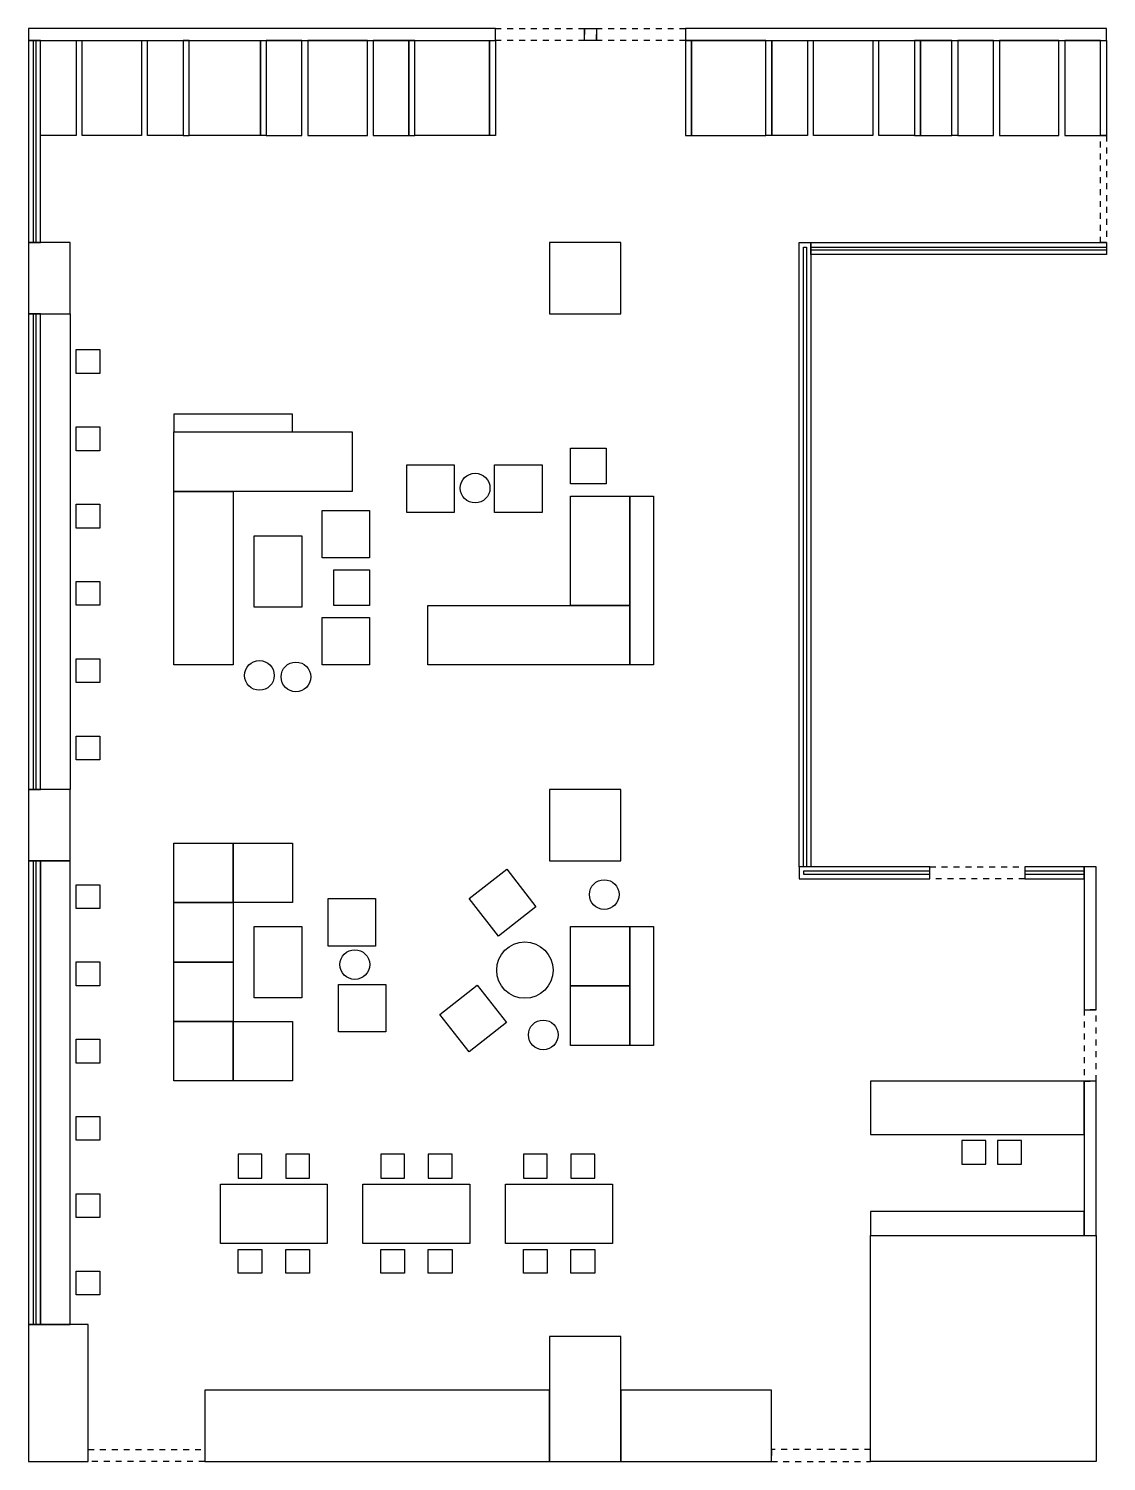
# Model space of a CAD drawing. Header units: metres. Extents: x -30.9 to -12.8, y -21.1 to 3.
import ezdxf

# ---------------------------------------------------------------- set-up
doc = ezdxf.new("R2010")
doc.units = ezdxf.units.M
doc.linetypes.add('Dashed', pattern=[0.01, 0.005, -0.005])
for name, color, linetype, true_color in [('墙体', 1, 'Continuous', 0xff0000), ('柜子', 220, 'Continuous', 0xff00c3), ('桌子', 100, 'Continuous', 0x00ff32), ('椅子', 160, 'Continuous', 0x004cff), ('玻璃', 4, 'Continuous', 0x00ffe7)]:
    doc.layers.add(name, color=color, linetype=linetype, true_color=true_color)
doc.layers.add('虚线', color=7, linetype='Dashed')

msp = doc.modelspace()

# ---------------------------------------------------------------- linework, layer by layer
at = {"layer": '墙体'}
for points in [[(-30.947, 2.763), (-23.093, 2.763), (-23.093, 2.963), (-30.947, 2.963)], [(-21.593, 2.963), (-21.393, 2.963), (-21.393, 2.763), (-21.593, 2.763)], [(-19.893, 2.763), (-12.81, 2.763), (-12.81, 2.963), (-19.893, 2.963)], [(-30.947, 2.763), (-30.947, -0.637), (-30.747, -0.637), (-30.747, 2.763)], [(-28.347, 2.763), (-28.347, 1.163), (-28.247, 1.163), (-28.247, 2.763)], [(-26.947, 2.763), (-26.947, 1.163), (-27.047, 1.163), (-27.047, 2.763)], [(-24.547, 2.763), (-24.547, 1.163), (-24.447, 1.163), (-24.447, 2.763)], [(-23.093, 2.763), (-23.093, 1.163), (-23.193, 1.163), (-23.193, 2.763)], [(-19.893, 2.763), (-19.893, 1.163), (-19.793, 1.163), (-19.793, 2.763)], [(-18.44, 2.763), (-18.44, 1.163), (-18.54, 1.163), (-18.54, 2.763)], [(-16.04, 2.763), (-16.04, 1.163), (-15.94, 1.163), (-15.94, 2.763)], [(-15.31, 2.763), (-15.31, 1.163), (-15.41, 1.163), (-15.41, 2.763)], [(-12.81, 2.763), (-12.81, 1.163), (-12.91, 1.163), (-12.91, 2.763)], [(-30.947, -1.837), (-30.247, -1.837), (-30.247, -0.637), (-30.947, -0.637)], [(-22.182, -1.837), (-20.982, -1.837), (-20.982, -0.637), (-22.182, -0.637)], [(-17.982, -11.137), (-17.982, -0.637), (-17.782, -0.637), (-17.782, -11.137)], [(-17.782, -0.637), (-12.81, -0.637), (-12.81, -0.837), (-17.782, -0.837)], [(-30.947, -1.837), (-30.947, -9.837), (-30.747, -9.837), (-30.747, -1.837)], [(-30.947, -11.037), (-30.247, -11.037), (-30.247, -9.837), (-30.947, -9.837)], [(-22.182, -11.037), (-20.982, -11.037), (-20.982, -9.837), (-22.182, -9.837)], [(-30.947, -11.037), (-30.947, -18.837), (-30.747, -18.837), (-30.747, -11.037)], [(-15.782, -11.137), (-17.982, -11.137), (-17.982, -11.337), (-15.782, -11.337)], [(-13.182, -11.137), (-14.182, -11.137), (-14.182, -11.337), (-13.182, -11.337)], [(-12.982, -13.54), (-12.982, -11.137), (-13.182, -11.137), (-13.182, -13.54)], [(-12.982, -17.337), (-12.982, -14.74), (-13.182, -14.74), (-13.182, -17.337)], [(-16.782, -21.137), (-16.782, -17.337), (-12.982, -17.337), (-12.982, -21.137)], [(-30.947, -21.137), (-29.947, -21.137), (-29.947, -18.837), (-30.947, -18.837)], [(-22.182, -21.137), (-20.982, -21.137), (-20.982, -19.037), (-22.182, -19.037)]]:
    msp.add_lwpolyline(points, close=True, dxfattribs=at)
at = {"layer": '柜子'}
for points in [[(-28.247, 2.763), (-27.047, 2.763), (-27.047, 1.163), (-28.247, 1.163)], [(-24.447, 2.763), (-23.193, 2.763), (-23.193, 1.163), (-24.447, 1.163)], [(-18.54, 2.763), (-19.793, 2.763), (-19.793, 1.163), (-18.54, 1.163)], [(-15.41, 2.763), (-15.94, 2.763), (-15.94, 1.163), (-15.41, 1.163)], [(-16.782, -17.337), (-13.182, -17.337), (-13.182, -16.937), (-16.782, -16.937)]]:
    msp.add_lwpolyline(points, close=True, dxfattribs=at)
at = {"layer": '桌子'}
for points in [[(-30.047, 2.763), (-29.047, 2.763), (-29.047, 1.163), (-30.047, 1.163)], [(-25.247, 2.763), (-26.247, 2.763), (-26.247, 1.163), (-25.247, 1.163)], [(-17.74, 2.763), (-16.74, 2.763), (-16.74, 1.163), (-17.74, 1.163)], [(-13.61, 2.763), (-14.61, 2.763), (-14.61, 1.163), (-13.61, 1.163)], [(-30.247, -1.837), (-30.247, -9.837), (-30.747, -9.837), (-30.747, -1.837)], [(-28.504, -3.822), (-26.504, -3.822), (-26.504, -3.522), (-28.504, -3.522)], [(-21.23, -4.696), (-21.83, -4.696), (-21.83, -4.096), (-21.23, -4.096)], [(-20.83, -7.741), (-20.83, -4.9), (-20.43, -4.9), (-20.43, -7.741)], [(-26.349, -6.766), (-27.149, -6.766), (-27.149, -5.566), (-26.349, -5.566)], [(-25.21, -6.741), (-25.81, -6.741), (-25.81, -6.141), (-25.21, -6.141)], [(-30.247, -11.037), (-30.747, -11.037), (-30.747, -18.837), (-30.247, -18.837)], [(-26.349, -13.339), (-27.149, -13.339), (-27.149, -12.139), (-26.349, -12.139)], [(-20.83, -14.14), (-20.83, -12.14), (-20.43, -12.14), (-20.43, -14.14)], [(-13.182, -15.64), (-13.182, -14.74), (-16.782, -14.74), (-16.782, -15.64)], [(-27.721, -17.472), (-27.721, -16.472), (-25.921, -16.472), (-25.921, -17.472)], [(-25.321, -17.472), (-25.321, -16.472), (-23.521, -16.472), (-23.521, -17.472)], [(-22.921, -17.472), (-22.921, -16.472), (-21.121, -16.472), (-21.121, -17.472)], [(-22.182, -21.137), (-22.182, -19.937), (-27.982, -19.937), (-27.982, -21.137)], [(-18.447, -21.137), (-18.447, -19.937), (-20.982, -19.937), (-20.982, -21.137)]]:
    msp.add_lwpolyline(points, close=True, dxfattribs=at)
for centre, radius in [((-23.433, -4.765), 0.25), ((-21.26, -11.603), 0.25), ((-25.458, -12.781), 0.25), ((-22.596, -12.874), 0.474), ((-22.287, -13.964), 0.25)]:
    msp.add_circle(centre, radius, dxfattribs=at)
at = {"layer": '椅子'}
for points in [[(-30.747, 2.763), (-30.147, 2.763), (-30.147, 1.163), (-30.747, 1.163)], [(-28.947, 2.763), (-28.347, 2.763), (-28.347, 1.163), (-28.947, 1.163)], [(-26.347, 2.763), (-26.947, 2.763), (-26.947, 1.163), (-26.347, 1.163)], [(-24.547, 2.763), (-25.147, 2.763), (-25.147, 1.163), (-24.547, 1.163)], [(-18.44, 2.763), (-17.84, 2.763), (-17.84, 1.163), (-18.44, 1.163)], [(-16.64, 2.763), (-16.04, 2.763), (-16.04, 1.163), (-16.64, 1.163)], [(-14.71, 2.763), (-15.31, 2.763), (-15.31, 1.163), (-14.71, 1.163)], [(-12.91, 2.763), (-13.51, 2.763), (-13.51, 1.163), (-12.91, 1.163)], [(-30.147, -2.437), (-29.747, -2.437), (-29.747, -2.837), (-30.147, -2.837)], [(-30.147, -3.737), (-29.747, -3.737), (-29.747, -4.137), (-30.147, -4.137)], [(-25.504, -3.822), (-25.504, -4.822), (-28.504, -4.822), (-28.504, -3.822)], [(-24.585, -4.374), (-23.785, -4.374), (-23.785, -5.174), (-24.585, -5.174)], [(-23.107, -4.374), (-22.307, -4.374), (-22.307, -5.174), (-23.107, -5.174)], [(-30.147, -5.037), (-29.747, -5.037), (-29.747, -5.437), (-30.147, -5.437)], [(-28.504, -4.822), (-27.504, -4.822), (-27.504, -7.741), (-28.504, -7.741)], [(-20.83, -6.741), (-21.83, -6.741), (-21.83, -4.9), (-20.83, -4.9)], [(-26.01, -5.141), (-25.21, -5.141), (-25.21, -5.941), (-26.01, -5.941)], [(-30.147, -6.337), (-29.747, -6.337), (-29.747, -6.737), (-30.147, -6.737)], [(-24.23, -7.741), (-24.23, -6.741), (-20.83, -6.741), (-20.83, -7.741)], [(-26.01, -6.941), (-25.21, -6.941), (-25.21, -7.741), (-26.01, -7.741)], [(-30.147, -7.637), (-29.747, -7.637), (-29.747, -8.037), (-30.147, -8.037)], [(-30.147, -8.937), (-29.747, -8.937), (-29.747, -9.337), (-30.147, -9.337)], [(-28.504, -10.739), (-27.504, -10.739), (-27.504, -11.739), (-28.504, -11.739)], [(-27.504, -10.739), (-26.504, -10.739), (-26.504, -11.739), (-27.504, -11.739)], [(-22.902, -11.178), (-22.409, -11.809), (-23.039, -12.301), (-23.532, -11.671)], [(-30.147, -11.437), (-29.747, -11.437), (-29.747, -11.837), (-30.147, -11.837)], [(-28.504, -11.739), (-27.504, -11.739), (-27.504, -12.739), (-28.504, -12.739)], [(-25.908, -11.67), (-25.108, -11.67), (-25.108, -12.47), (-25.908, -12.47)], [(-21.83, -12.14), (-20.83, -12.14), (-20.83, -13.14), (-21.83, -13.14)], [(-30.147, -12.737), (-29.747, -12.737), (-29.747, -13.137), (-30.147, -13.137)], [(-28.504, -12.739), (-27.504, -12.739), (-27.504, -13.739), (-28.504, -13.739)], [(-25.734, -13.114), (-24.934, -13.114), (-24.934, -13.914), (-25.734, -13.914)], [(-23.397, -13.126), (-22.905, -13.756), (-23.535, -14.249), (-24.028, -13.619)], [(-21.83, -13.14), (-20.83, -13.14), (-20.83, -14.14), (-21.83, -14.14)], [(-28.504, -13.739), (-27.504, -13.739), (-27.504, -14.739), (-28.504, -14.739)], [(-27.504, -13.739), (-26.504, -13.739), (-26.504, -14.739), (-27.504, -14.739)], [(-30.147, -14.037), (-29.747, -14.037), (-29.747, -14.437), (-30.147, -14.437)], [(-30.147, -15.337), (-29.747, -15.337), (-29.747, -15.737), (-30.147, -15.737)], [(-15.241, -16.14), (-14.841, -16.14), (-14.841, -15.74), (-15.241, -15.74)], [(-14.641, -16.14), (-14.241, -16.14), (-14.241, -15.74), (-14.641, -15.74)], [(-27.421, -16.372), (-27.021, -16.372), (-27.021, -15.972), (-27.421, -15.972)], [(-26.621, -16.372), (-26.221, -16.372), (-26.221, -15.972), (-26.621, -15.972)], [(-25.021, -16.372), (-24.621, -16.372), (-24.621, -15.972), (-25.021, -15.972)], [(-24.221, -16.372), (-23.821, -16.372), (-23.821, -15.972), (-24.221, -15.972)], [(-22.621, -16.372), (-22.221, -16.372), (-22.221, -15.972), (-22.621, -15.972)], [(-21.821, -16.372), (-21.421, -16.372), (-21.421, -15.972), (-21.821, -15.972)], [(-30.147, -16.637), (-29.747, -16.637), (-29.747, -17.037), (-30.147, -17.037)], [(-27.421, -17.572), (-27.021, -17.572), (-27.021, -17.972), (-27.421, -17.972)], [(-26.621, -17.572), (-26.221, -17.572), (-26.221, -17.972), (-26.621, -17.972)], [(-25.021, -17.572), (-24.621, -17.572), (-24.621, -17.972), (-25.021, -17.972)], [(-24.221, -17.572), (-23.821, -17.572), (-23.821, -17.972), (-24.221, -17.972)], [(-22.621, -17.572), (-22.221, -17.572), (-22.221, -17.972), (-22.621, -17.972)], [(-21.821, -17.572), (-21.421, -17.572), (-21.421, -17.972), (-21.821, -17.972)], [(-30.147, -17.937), (-29.747, -17.937), (-29.747, -18.337), (-30.147, -18.337)]]:
    msp.add_lwpolyline(points, close=True, dxfattribs=at)
for centre in [(-27.064, -7.917), (-26.449, -7.942)]:
    msp.add_circle(centre, 0.25, dxfattribs=at)
at = {"layer": '玻璃'}
for points in [[(-30.872, 2.763), (-30.872, -0.637), (-30.822, -0.637), (-30.822, 2.763)], [(-17.907, -11.137), (-17.907, -0.712), (-17.857, -0.712), (-17.857, -11.137)], [(-17.782, -0.712), (-12.81, -0.712), (-12.81, -0.762), (-17.782, -0.762)], [(-30.872, -1.837), (-30.872, -9.837), (-30.822, -9.837), (-30.822, -1.837)], [(-30.872, -11.037), (-30.872, -18.837), (-30.822, -18.837), (-30.822, -11.037)], [(-15.782, -11.212), (-17.907, -11.212), (-17.907, -11.262), (-15.782, -11.262)], [(-13.182, -11.212), (-14.182, -11.212), (-14.182, -11.262), (-13.182, -11.262)]]:
    msp.add_lwpolyline(points, close=True, dxfattribs=at)
at = {"layer": '虚线'}
for points in [[(-23.093, 2.963), (-21.593, 2.963), (-21.593, 2.763), (-23.093, 2.763)], [(-21.393, 2.963), (-19.893, 2.963), (-19.893, 2.763), (-21.393, 2.763)], [(-12.81, 1.163), (-12.81, -0.637), (-12.91, -0.637), (-12.91, 1.163)], [(-15.782, -11.137), (-14.182, -11.137), (-14.182, -11.337), (-15.782, -11.337)], [(-12.982, -14.74), (-12.982, -13.54), (-13.182, -13.54), (-13.182, -14.74)], [(-27.982, -21.137), (-29.947, -21.137), (-29.947, -20.937), (-27.982, -20.937)], [(-18.447, -21.137), (-16.782, -21.137), (-16.782, -20.937), (-18.447, -20.937)]]:
    msp.add_lwpolyline(points, close=True, dxfattribs=at)

doc.saveas('drawing.dxf')
